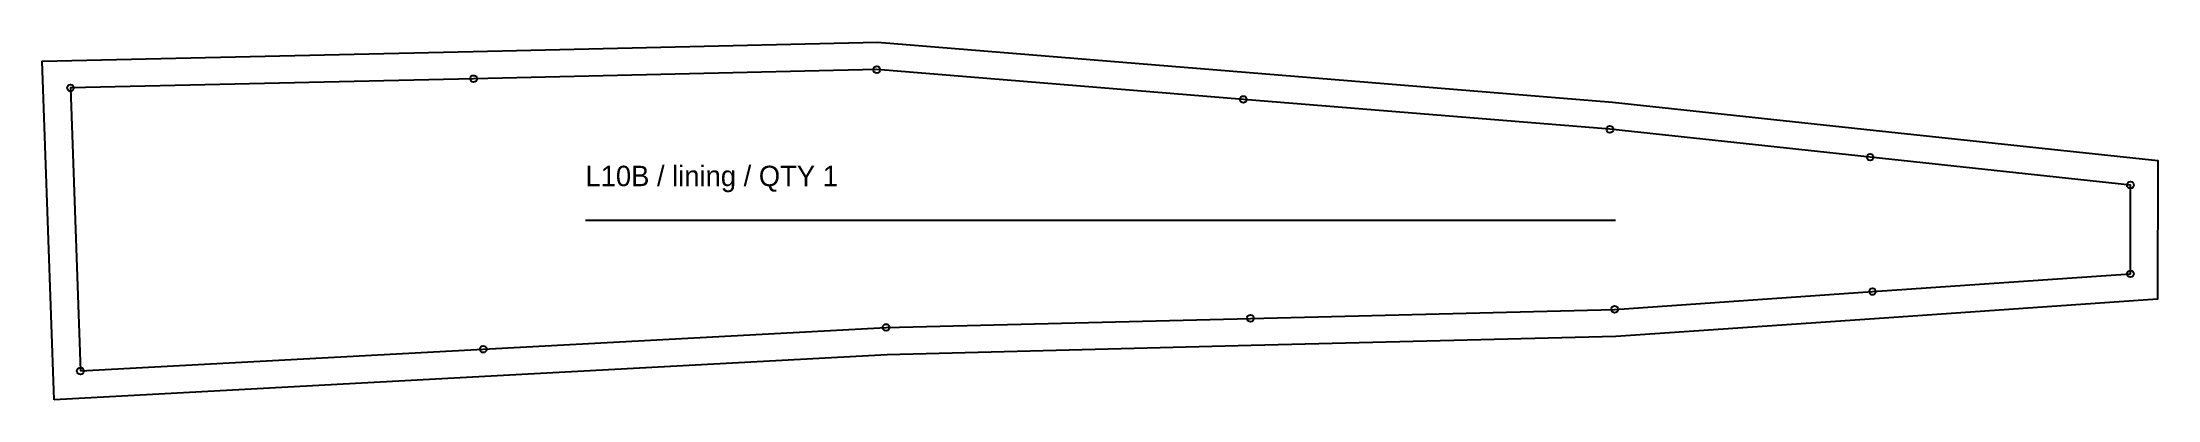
# Model space of a CAD drawing. Header units: millimetres. Extents: x -12 to 918, y -13 to 145.
import ezdxf

# ---------------------------------------------------------------- set-up
doc = ezdxf.new("R2010")
doc.units = ezdxf.units.MM
for name, color, linetype in [('CUT', 7, 'Continuous'), ('GRAIN', 3, 'Continuous'), ('ID', 7, 'Continuous'), ('NOTCH', 1, 'Continuous'), ('SEW', 5, 'Continuous')]:
    doc.layers.add(name, color=color, linetype=linetype)

msp = doc.modelspace()

# ---------------------------------------------------------------- linework, layer by layer
at = {"layer": 'CUT'}
msp.add_lwpolyline([(-7.23, -12.64), (-12.42, 136.28), (177.1, 140.58), (355.1, 144.62), (517.03, 131.44), (678.5, 118.3), (793.16, 106.01), (918.39, 92.6), (918.35, 31.54), (793.73, 22.96), (680.01, 15.12), (519.45, 11.14), (359.33, 7.16), (182.25, -2.41)], close=True, dxfattribs=at)
at = {"layer": 'GRAIN'}
msp.add_line((226.6, 66.31), (679.79, 66.31), dxfattribs=at)
at = {"layer": 'NOTCH'}
for centre in [(354.74, 132.61), (0, 124.56), (177.37, 128.59), (516.06, 119.48), (677.38, 106.35), (791.88, 94.08), (906.39, 81.82), (906.36, 42.74), (679.45, 27.11), (792.91, 34.93), (358.86, 19.15), (519.16, 23.13), (181.6, 9.58), (4.34, 0)]:
    msp.add_circle(centre, 1.5, dxfattribs=at)
at = {"layer": 'SEW'}
msp.add_lwpolyline([(4.34, 0), (181.6, 9.58), (358.86, 19.15), (519.16, 23.13), (679.45, 27.11), (792.91, 34.93), (906.36, 42.74), (906.39, 81.82), (791.88, 94.08), (677.38, 106.35), (516.06, 119.48), (354.74, 132.61), (177.37, 128.59), (0, 124.56)], close=True, dxfattribs=at)

# ---------------------------------------------------------------- texts
at = {"layer": 'ID'}
msp.add_text('L10B / lining / QTY 1', height=9, dxfattribs=at).set_placement((226.6, 81.31))

doc.saveas('drawing.dxf')
